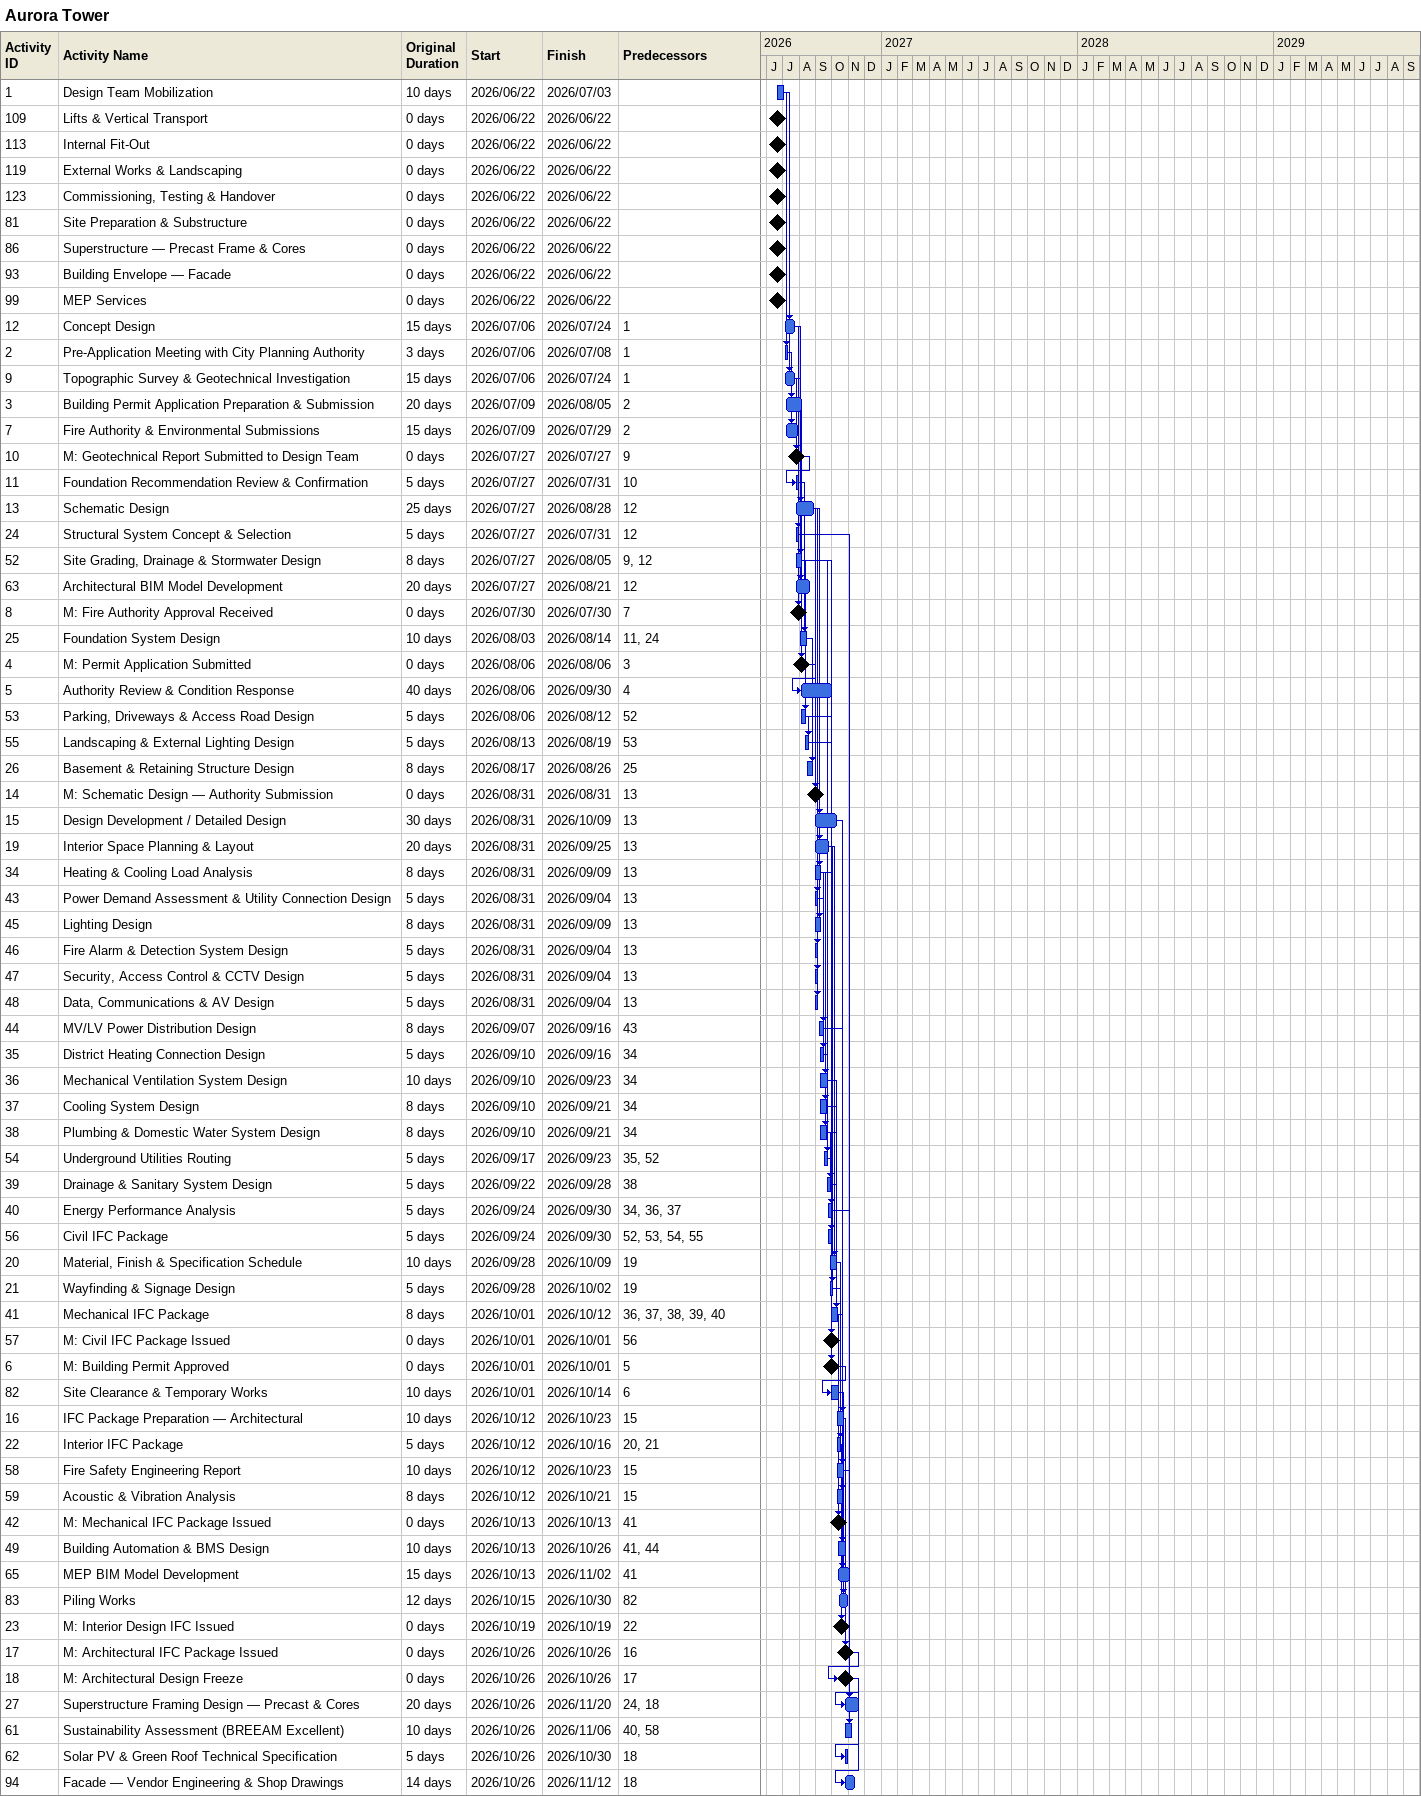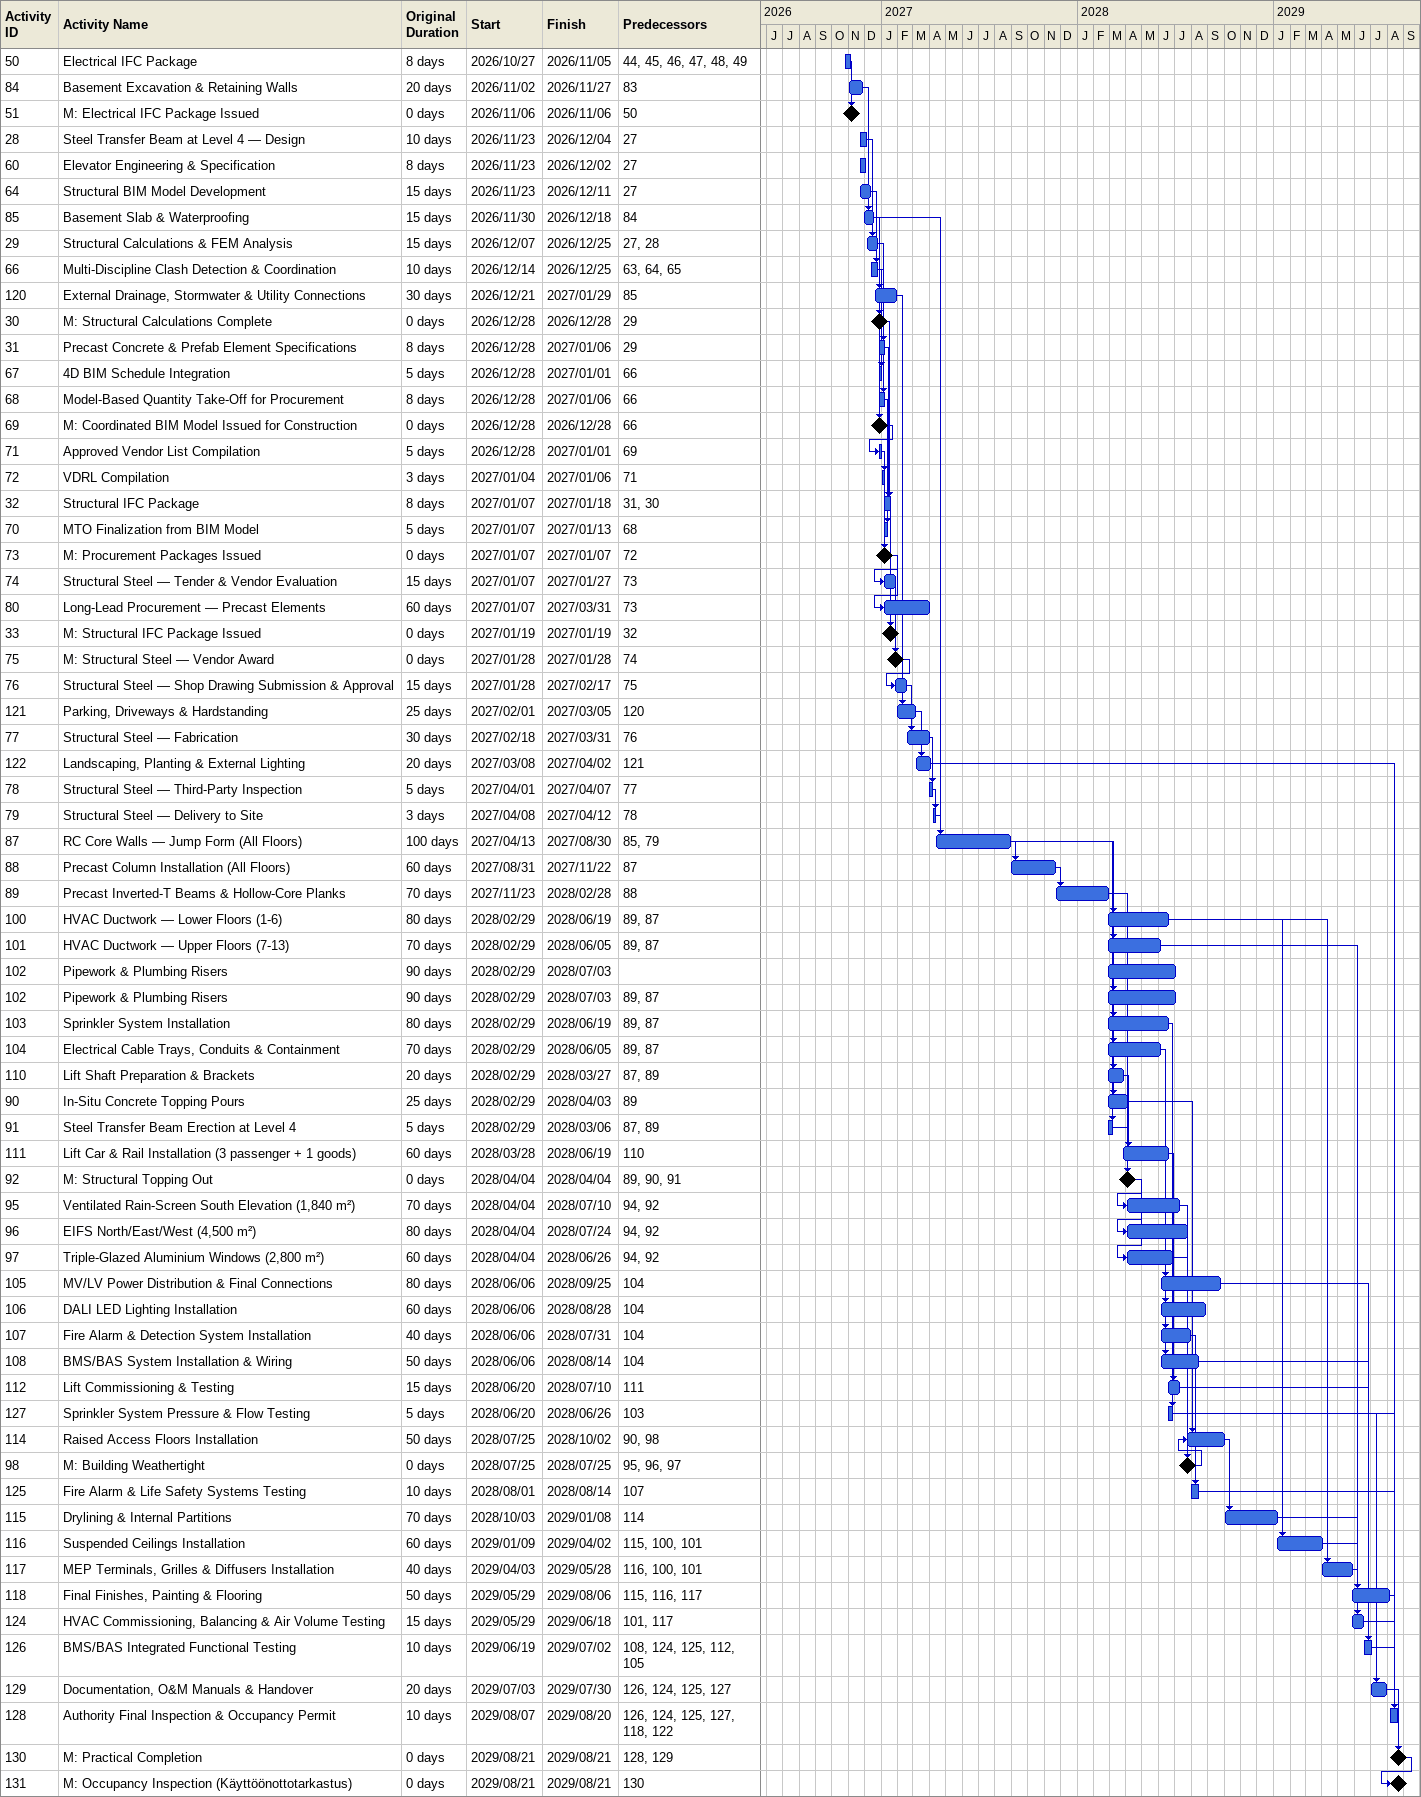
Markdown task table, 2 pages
Aurora Tower

| ID | Task | Original duration | Start | Finish | Predecessors |
|---|---|---|---|---|---|
| 1 | Design Team Mobilization | 10d | 2026-06-22 | 2026-07-03 |  |
| 109 | Lifts & Vertical Transport | 0d | 2026-06-22 | 2026-06-22 |  |
| 113 | Internal Fit-Out | 0d | 2026-06-22 | 2026-06-22 |  |
| 119 | External Works & Landscaping | 0d | 2026-06-22 | 2026-06-22 |  |
| 123 | Commissioning, Testing & Handover | 0d | 2026-06-22 | 2026-06-22 |  |
| 81 | Site Preparation & Substructure | 0d | 2026-06-22 | 2026-06-22 |  |
| 86 | Superstructure — Precast Frame & Cores | 0d | 2026-06-22 | 2026-06-22 |  |
| 93 | Building Envelope — Facade | 0d | 2026-06-22 | 2026-06-22 |  |
| 99 | MEP Services | 0d | 2026-06-22 | 2026-06-22 |  |
| 12 | Concept Design | 15d | 2026-07-06 | 2026-07-24 | 1 |
| 2 | Pre-Application Meeting with City Planning Authority | 3d | 2026-07-06 | 2026-07-08 | 1 |
| 9 | Topographic Survey & Geotechnical Investigation | 15d | 2026-07-06 | 2026-07-24 | 1 |
| 3 | Building Permit Application Preparation & Submission | 20d | 2026-07-09 | 2026-08-05 | 2 |
| 7 | Fire Authority & Environmental Submissions | 15d | 2026-07-09 | 2026-07-29 | 2 |
| 10 | M: Geotechnical Report Submitted to Design Team | 0d | 2026-07-27 | 2026-07-27 | 9 |
| 11 | Foundation Recommendation Review & Confirmation | 5d | 2026-07-27 | 2026-07-31 | 10 |
| 13 | Schematic Design | 25d | 2026-07-27 | 2026-08-28 | 12 |
| 24 | Structural System Concept & Selection | 5d | 2026-07-27 | 2026-07-31 | 12 |
| 52 | Site Grading, Drainage & Stormwater Design | 8d | 2026-07-27 | 2026-08-05 | 9, 12 |
| 63 | Architectural BIM Model Development | 20d | 2026-07-27 | 2026-08-21 | 12 |
| 8 | M: Fire Authority Approval Received | 0d | 2026-07-30 | 2026-07-30 | 7 |
| 25 | Foundation System Design | 10d | 2026-08-03 | 2026-08-14 | 11, 24 |
| 4 | M: Permit Application Submitted | 0d | 2026-08-06 | 2026-08-06 | 3 |
| 5 | Authority Review & Condition Response | 40d | 2026-08-06 | 2026-09-30 | 4 |
| 53 | Parking, Driveways & Access Road Design | 5d | 2026-08-06 | 2026-08-12 | 52 |
| 55 | Landscaping & External Lighting Design | 5d | 2026-08-13 | 2026-08-19 | 53 |
| 26 | Basement & Retaining Structure Design | 8d | 2026-08-17 | 2026-08-26 | 25 |
| 14 | M: Schematic Design — Authority Submission | 0d | 2026-08-31 | 2026-08-31 | 13 |
| 15 | Design Development / Detailed Design | 30d | 2026-08-31 | 2026-10-09 | 13 |
| 19 | Interior Space Planning & Layout | 20d | 2026-08-31 | 2026-09-25 | 13 |
| 34 | Heating & Cooling Load Analysis | 8d | 2026-08-31 | 2026-09-09 | 13 |
| 43 | Power Demand Assessment & Utility Connection Design | 5d | 2026-08-31 | 2026-09-04 | 13 |
| 45 | Lighting Design | 8d | 2026-08-31 | 2026-09-09 | 13 |
| 46 | Fire Alarm & Detection System Design | 5d | 2026-08-31 | 2026-09-04 | 13 |
| 47 | Security, Access Control & CCTV Design | 5d | 2026-08-31 | 2026-09-04 | 13 |
| 48 | Data, Communications & AV Design | 5d | 2026-08-31 | 2026-09-04 | 13 |
| 44 | MV/LV Power Distribution Design | 8d | 2026-09-07 | 2026-09-16 | 43 |
| 35 | District Heating Connection Design | 5d | 2026-09-10 | 2026-09-16 | 34 |
| 36 | Mechanical Ventilation System Design | 10d | 2026-09-10 | 2026-09-23 | 34 |
| 37 | Cooling System Design | 8d | 2026-09-10 | 2026-09-21 | 34 |
| 38 | Plumbing & Domestic Water System Design | 8d | 2026-09-10 | 2026-09-21 | 34 |
| 54 | Underground Utilities Routing | 5d | 2026-09-17 | 2026-09-23 | 35, 52 |
| 39 | Drainage & Sanitary System Design | 5d | 2026-09-22 | 2026-09-28 | 38 |
| 40 | Energy Performance Analysis | 5d | 2026-09-24 | 2026-09-30 | 34, 36, 37 |
| 56 | Civil IFC Package | 5d | 2026-09-24 | 2026-09-30 | 52, 53, 54, 55 |
| 20 | Material, Finish & Specification Schedule | 10d | 2026-09-28 | 2026-10-09 | 19 |
| 21 | Wayfinding & Signage Design | 5d | 2026-09-28 | 2026-10-02 | 19 |
| 41 | Mechanical IFC Package | 8d | 2026-10-01 | 2026-10-12 | 36, 37, 38, 39, 40 |
| 57 | M: Civil IFC Package Issued | 0d | 2026-10-01 | 2026-10-01 | 56 |
| 6 | M: Building Permit Approved | 0d | 2026-10-01 | 2026-10-01 | 5 |
| 82 | Site Clearance & Temporary Works | 10d | 2026-10-01 | 2026-10-14 | 6 |
| 16 | IFC Package Preparation — Architectural | 10d | 2026-10-12 | 2026-10-23 | 15 |
| 22 | Interior IFC Package | 5d | 2026-10-12 | 2026-10-16 | 20, 21 |
| 58 | Fire Safety Engineering Report | 10d | 2026-10-12 | 2026-10-23 | 15 |
| 59 | Acoustic & Vibration Analysis | 8d | 2026-10-12 | 2026-10-21 | 15 |
| 42 | M: Mechanical IFC Package Issued | 0d | 2026-10-13 | 2026-10-13 | 41 |
| 49 | Building Automation & BMS Design | 10d | 2026-10-13 | 2026-10-26 | 41, 44 |
| 65 | MEP BIM Model Development | 15d | 2026-10-13 | 2026-11-02 | 41 |
| 83 | Piling Works | 12d | 2026-10-15 | 2026-10-30 | 82 |
| 23 | M: Interior Design IFC Issued | 0d | 2026-10-19 | 2026-10-19 | 22 |
| 17 | M: Architectural IFC Package Issued | 0d | 2026-10-26 | 2026-10-26 | 16 |
| 18 | M: Architectural Design Freeze | 0d | 2026-10-26 | 2026-10-26 | 17 |
| 27 | Superstructure Framing Design — Precast & Cores | 20d | 2026-10-26 | 2026-11-20 | 24, 18 |
| 61 | Sustainability Assessment (BREEAM Excellent) | 10d | 2026-10-26 | 2026-11-06 | 40, 58 |
| 62 | Solar PV & Green Roof Technical Specification | 5d | 2026-10-26 | 2026-10-30 | 18 |
| 94 | Facade — Vendor Engineering & Shop Drawings | 14d | 2026-10-26 | 2026-11-12 | 18 |
| 50 | Electrical IFC Package | 8d | 2026-10-27 | 2026-11-05 | 44, 45, 46, 47, 48, 49 |
| 84 | Basement Excavation & Retaining Walls | 20d | 2026-11-02 | 2026-11-27 | 83 |
| 51 | M: Electrical IFC Package Issued | 0d | 2026-11-06 | 2026-11-06 | 50 |
| 28 | Steel Transfer Beam at Level 4 — Design | 10d | 2026-11-23 | 2026-12-04 | 27 |
| 60 | Elevator Engineering & Specification | 8d | 2026-11-23 | 2026-12-02 | 27 |
| 64 | Structural BIM Model Development | 15d | 2026-11-23 | 2026-12-11 | 27 |
| 85 | Basement Slab & Waterproofing | 15d | 2026-11-30 | 2026-12-18 | 84 |
| 29 | Structural Calculations & FEM Analysis | 15d | 2026-12-07 | 2026-12-25 | 27, 28 |
| 66 | Multi-Discipline Clash Detection & Coordination | 10d | 2026-12-14 | 2026-12-25 | 63, 64, 65 |
| 120 | External Drainage, Stormwater & Utility Connections | 30d | 2026-12-21 | 2027-01-29 | 85 |
| 30 | M: Structural Calculations Complete | 0d | 2026-12-28 | 2026-12-28 | 29 |
| 31 | Precast Concrete & Prefab Element Specifications | 8d | 2026-12-28 | 2027-01-06 | 29 |
| 67 | 4D BIM Schedule Integration | 5d | 2026-12-28 | 2027-01-01 | 66 |
| 68 | Model-Based Quantity Take-Off for Procurement | 8d | 2026-12-28 | 2027-01-06 | 66 |
| 69 | M: Coordinated BIM Model Issued for Construction | 0d | 2026-12-28 | 2026-12-28 | 66 |
| 71 | Approved Vendor List Compilation | 5d | 2026-12-28 | 2027-01-01 | 69 |
| 72 | VDRL Compilation | 3d | 2027-01-04 | 2027-01-06 | 71 |
| 32 | Structural IFC Package | 8d | 2027-01-07 | 2027-01-18 | 31, 30 |
| 70 | MTO Finalization from BIM Model | 5d | 2027-01-07 | 2027-01-13 | 68 |
| 73 | M: Procurement Packages Issued | 0d | 2027-01-07 | 2027-01-07 | 72 |
| 74 | Structural Steel — Tender & Vendor Evaluation | 15d | 2027-01-07 | 2027-01-27 | 73 |
| 80 | Long-Lead Procurement — Precast Elements | 60d | 2027-01-07 | 2027-03-31 | 73 |
| 33 | M: Structural IFC Package Issued | 0d | 2027-01-19 | 2027-01-19 | 32 |
| 75 | M: Structural Steel — Vendor Award | 0d | 2027-01-28 | 2027-01-28 | 74 |
| 76 | Structural Steel — Shop Drawing Submission & Approval | 15d | 2027-01-28 | 2027-02-17 | 75 |
| 121 | Parking, Driveways & Hardstanding | 25d | 2027-02-01 | 2027-03-05 | 120 |
| 77 | Structural Steel — Fabrication | 30d | 2027-02-18 | 2027-03-31 | 76 |
| 122 | Landscaping, Planting & External Lighting | 20d | 2027-03-08 | 2027-04-02 | 121 |
| 78 | Structural Steel — Third-Party Inspection | 5d | 2027-04-01 | 2027-04-07 | 77 |
| 79 | Structural Steel — Delivery to Site | 3d | 2027-04-08 | 2027-04-12 | 78 |
| 87 | RC Core Walls — Jump Form (All Floors) | 100d | 2027-04-13 | 2027-08-30 | 85, 79 |
| 88 | Precast Column Installation (All Floors) | 60d | 2027-08-31 | 2027-11-22 | 87 |
| 89 | Precast Inverted-T Beams & Hollow-Core Planks | 70d | 2027-11-23 | 2028-02-28 | 88 |
| 100 | HVAC Ductwork — Lower Floors (1-6) | 80d | 2028-02-29 | 2028-06-19 | 89, 87 |
| 101 | HVAC Ductwork — Upper Floors (7-13) | 70d | 2028-02-29 | 2028-06-05 | 89, 87 |
| 102 | Pipework & Plumbing Risers | 90d | 2028-02-29 | 2028-07-03 |  |
| 102 | Pipework & Plumbing Risers | 90d | 2028-02-29 | 2028-07-03 | 89, 87 |
| 103 | Sprinkler System Installation | 80d | 2028-02-29 | 2028-06-19 | 89, 87 |
| 104 | Electrical Cable Trays, Conduits & Containment | 70d | 2028-02-29 | 2028-06-05 | 89, 87 |
| 110 | Lift Shaft Preparation & Brackets | 20d | 2028-02-29 | 2028-03-27 | 87, 89 |
| 90 | In-Situ Concrete Topping Pours | 25d | 2028-02-29 | 2028-04-03 | 89 |
| 91 | Steel Transfer Beam Erection at Level 4 | 5d | 2028-02-29 | 2028-03-06 | 87, 89 |
| 111 | Lift Car & Rail Installation (3 passenger + 1 goods) | 60d | 2028-03-28 | 2028-06-19 | 110 |
| 92 | M: Structural Topping Out | 0d | 2028-04-04 | 2028-04-04 | 89, 90, 91 |
| 95 | Ventilated Rain-Screen South Elevation (1,840 m²) | 70d | 2028-04-04 | 2028-07-10 | 94, 92 |
| 96 | EIFS North/East/West (4,500 m²) | 80d | 2028-04-04 | 2028-07-24 | 94, 92 |
| 97 | Triple-Glazed Aluminium Windows (2,800 m²) | 60d | 2028-04-04 | 2028-06-26 | 94, 92 |
| 105 | MV/LV Power Distribution & Final Connections | 80d | 2028-06-06 | 2028-09-25 | 104 |
| 106 | DALI LED Lighting Installation | 60d | 2028-06-06 | 2028-08-28 | 104 |
| 107 | Fire Alarm & Detection System Installation | 40d | 2028-06-06 | 2028-07-31 | 104 |
| 108 | BMS/BAS System Installation & Wiring | 50d | 2028-06-06 | 2028-08-14 | 104 |
| 112 | Lift Commissioning & Testing | 15d | 2028-06-20 | 2028-07-10 | 111 |
| 127 | Sprinkler System Pressure & Flow Testing | 5d | 2028-06-20 | 2028-06-26 | 103 |
| 114 | Raised Access Floors Installation | 50d | 2028-07-25 | 2028-10-02 | 90, 98 |
| 98 | M: Building Weathertight | 0d | 2028-07-25 | 2028-07-25 | 95, 96, 97 |
| 125 | Fire Alarm & Life Safety Systems Testing | 10d | 2028-08-01 | 2028-08-14 | 107 |
| 115 | Drylining & Internal Partitions | 70d | 2028-10-03 | 2029-01-08 | 114 |
| 116 | Suspended Ceilings Installation | 60d | 2029-01-09 | 2029-04-02 | 115, 100, 101 |
| 117 | MEP Terminals, Grilles & Diffusers Installation | 40d | 2029-04-03 | 2029-05-28 | 116, 100, 101 |
| 118 | Final Finishes, Painting & Flooring | 50d | 2029-05-29 | 2029-08-06 | 115, 116, 117 |
| 124 | HVAC Commissioning, Balancing & Air Volume Testing | 15d | 2029-05-29 | 2029-06-18 | 101, 117 |
| 126 | BMS/BAS Integrated Functional Testing | 10d | 2029-06-19 | 2029-07-02 | 108, 124, 125, 112, 105 |
| 129 | Documentation, O&M Manuals & Handover | 20d | 2029-07-03 | 2029-07-30 | 126, 124, 125, 127 |
| 128 | Authority Final Inspection & Occupancy Permit | 10d | 2029-08-07 | 2029-08-20 | 126, 124, 125, 127, 118, 122 |
| 130 | M: Practical Completion | 0d | 2029-08-21 | 2029-08-21 | 128, 129 |
| 131 | M: Occupancy Inspection (Käyttöönottotarkastus) | 0d | 2029-08-21 | 2029-08-21 | 130 |
